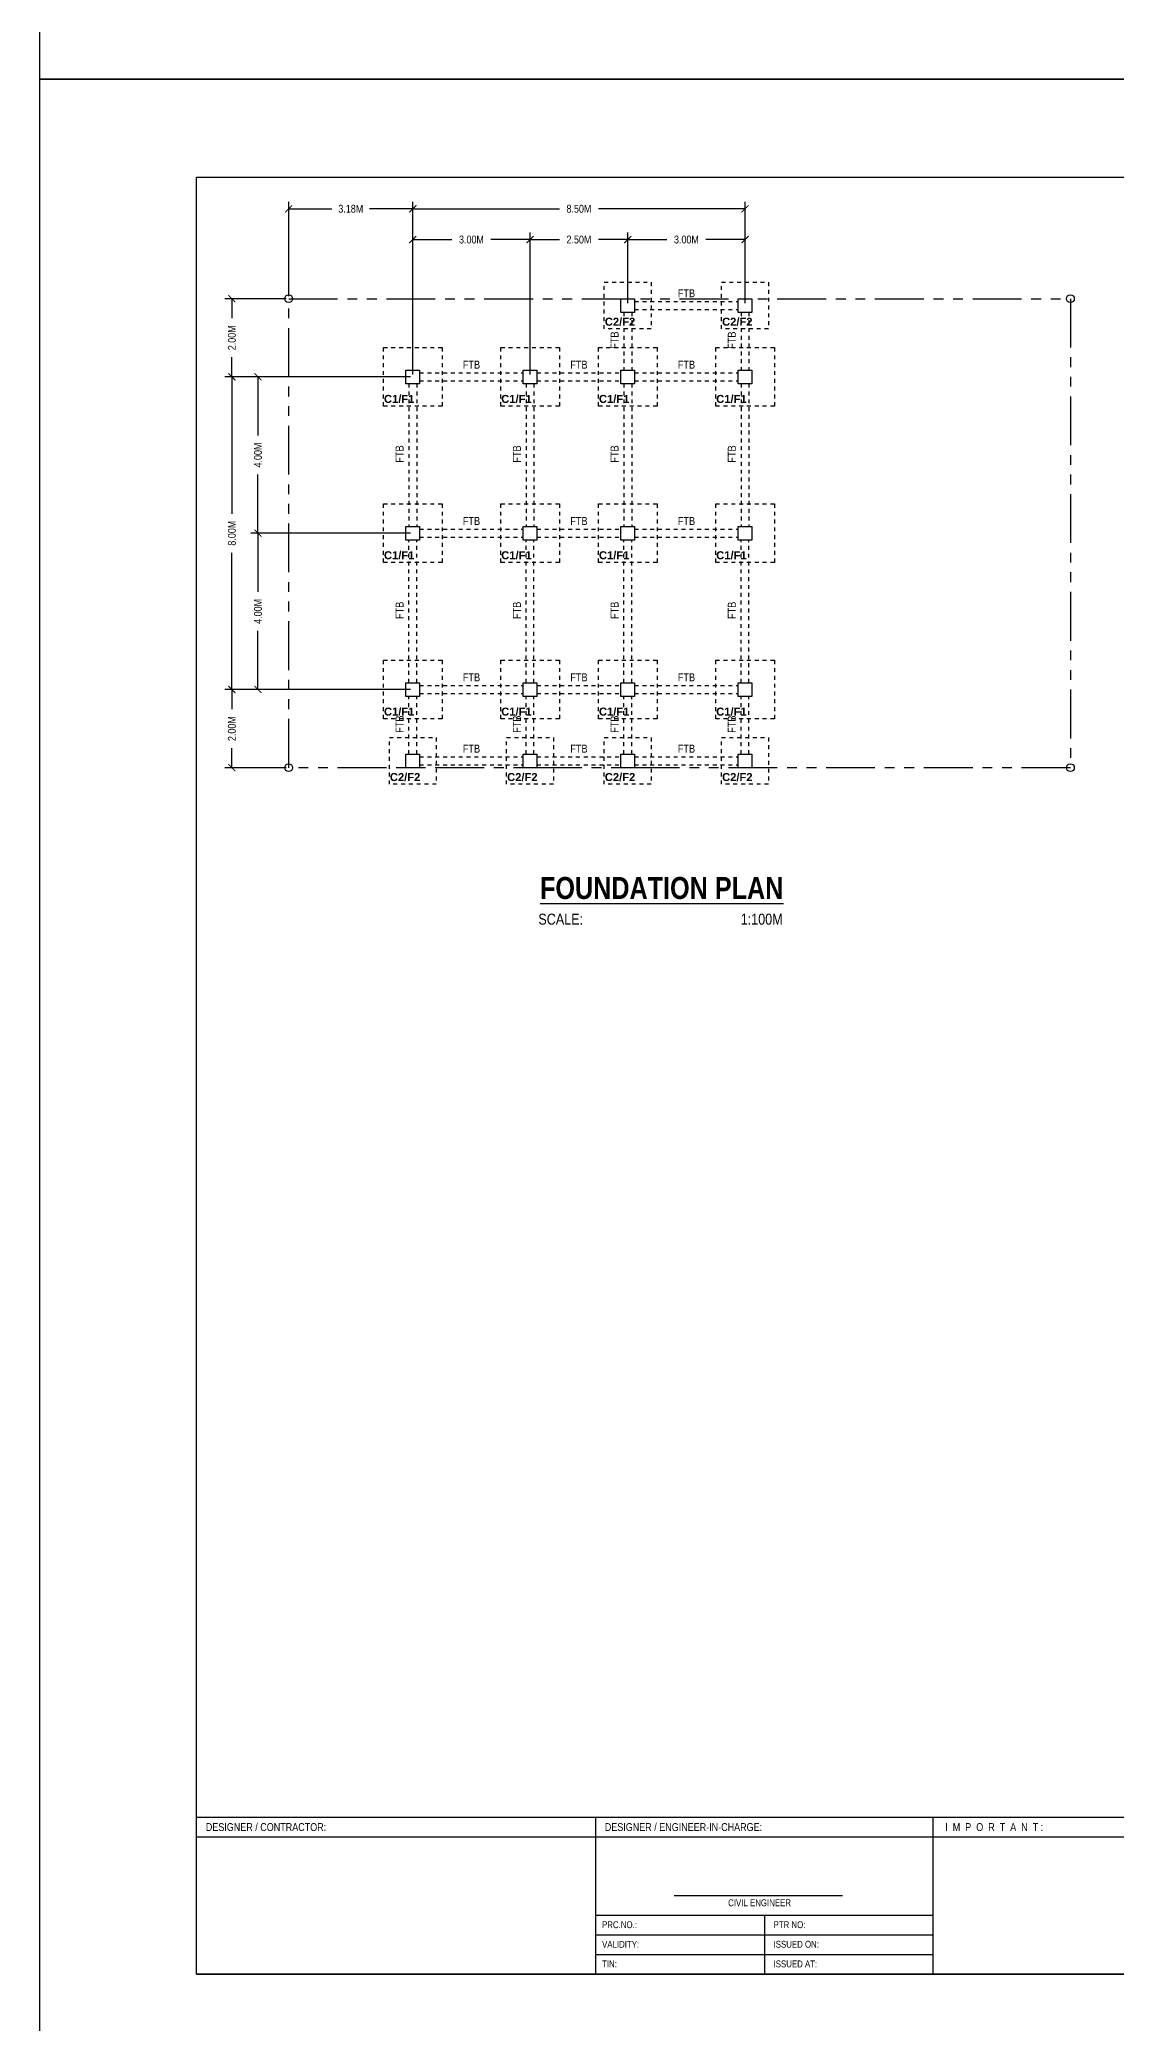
# Model space of a CAD drawing. Header units: inches. Extents: x 7263 to 7501, y 1317 to 1521.
# Drawn here: x 7262.7 to 7290.2, y 1420.4 to 1471.1 of the extents above; entities that cross this region are included whole.
import ezdxf

# ---------------------------------------------------------------- set-up
doc = ezdxf.new("R2010")
doc.units = ezdxf.units.IN
doc.header["$MEASUREMENT"] = 0
for name, pattern in [('ACAD_ISO02W100', [15, 12, -3]), ('CENTER', [2, 1.25, -0.25, 0.25, -0.25]), ('DASHED2', [0.375, 0.25, -0.125]), ('PHANTOM', [2.5, 1.25, -0.25, 0.25, -0.25, 0.25, -0.25])]:
    doc.linetypes.add(name, pattern=pattern)
doc.layers.add('.25', color=250, linetype='Continuous', lineweight=25)
for name, color, linetype in [('COLUMN', 7, 'Continuous'), ('FLOOR PLAN', 7, 'Continuous'), ('Layer15', 7, 'Continuous'), ('Layer2', 2, 'Continuous'), ('Layer3', 3, 'Continuous'), ('Layer6', 6, 'Continuous'), ('text', 7, 'Continuous')]:
    doc.layers.add(name, color=color, linetype=linetype)
doc.styles.get("Standard").update_dxf_attribs({"font": ''})
doc.styles.get('Standard').set_extended_font_data('Tw Cen MT Condensed')
doc.dimstyles.new('ISOMETRIC -30', dxfattribs={"dimtxt": 0.2, "dimasz": 0.18, "dimexe": 0.18, "dimexo": 0.0625, "dimgap": 0.09, "dimtad": 0, "dimzin": 0, "dimdsep": 46, "dimtxsty": 'Standard', "dimblk": 'ARCHTICK', "dimcen": 0.09, "dimclrd": 8, "dimclre": 8, "dimclrt": 2, "dimadec": 0, "dimazin": 0, "dimtfac": 1, "dimtofl": 0, "dimtmove": 0, "dimatfit": 3, "dimfxl": 1, "dimtolj": 1, "dimtzin": 0, "dimarcsym": 0})

# ---------------------------------------------------------------- blocks, each defined once
blk = doc.blocks.new('_ArchTick')
at = {"color": 0, "linetype": 'ByBlock', "const_width": 0.15}
blk.add_lwpolyline([(-0.5, -0.5), (0.5, 0.5)], dxfattribs=at)
blk = doc.blocks.new('*D334')
at = {"layer": '.25', "color": 8, "lineweight": -2, "transparency": 16777216}
for p, q in [((7269.069, 1464.559), (7269.069, 1466.976)), ((7269.069, 1466.796), (7270.176, 1466.796)), ((7272.244, 1466.796), (7271.137, 1466.796)), ((7272.244, 1462.559), (7272.244, 1466.976))]:
    blk.add_line(p, q, dxfattribs=at)
at = {"layer": 'Defpoints', "color": 0, "transparency": 16777216}
for p in [(7272.244, 1466.796), (7269.069, 1464.496), (7272.244, 1462.496)]:
    blk.add_point(p, dxfattribs=at)
at = {"layer": '.25', "color": 8, "lineweight": -2, "transparency": 16777216, "xscale": 0.18, "yscale": 0.18, "zscale": 0.18, "rotation": 180}
blk.add_blockref('_ArchTick', (7269.069, 1466.796), dxfattribs=at)
at = {"layer": '.25', "color": 8, "lineweight": -2, "transparency": 16777216, "xscale": 0.18, "yscale": 0.18, "zscale": 0.18}
blk.add_blockref('_ArchTick', (7272.244, 1466.796), dxfattribs=at)
at = {"layer": '.25', "color": 2, "transparency": 16777216, "insert": (7270.657, 1466.796), "char_height": 0.2, "attachment_point": 5}
blk.add_mtext('\\A1;3.18M', dxfattribs=at)
blk = doc.blocks.new('*D335')
at = {"layer": '.25', "color": 8, "lineweight": -2, "transparency": 16777216}
for p, q in [((7272.244, 1462.559), (7272.244, 1466.189)), ((7272.244, 1466.009), (7273.244, 1466.009)), ((7275.244, 1466.009), (7274.244, 1466.009)), ((7275.244, 1462.559), (7275.244, 1466.189))]:
    blk.add_line(p, q, dxfattribs=at)
at = {"layer": 'Defpoints', "color": 0, "transparency": 16777216}
for p in [(7275.244, 1466.009), (7272.244, 1462.496), (7275.244, 1462.496)]:
    blk.add_point(p, dxfattribs=at)
at = {"layer": '.25', "color": 8, "lineweight": -2, "transparency": 16777216, "xscale": 0.18, "yscale": 0.18, "zscale": 0.18, "rotation": 180}
blk.add_blockref('_ArchTick', (7272.244, 1466.009), dxfattribs=at)
at = {"layer": '.25', "color": 8, "lineweight": -2, "transparency": 16777216, "xscale": 0.18, "yscale": 0.18, "zscale": 0.18}
blk.add_blockref('_ArchTick', (7275.244, 1466.009), dxfattribs=at)
at = {"layer": '.25', "color": 2, "transparency": 16777216, "insert": (7273.744, 1466.009), "char_height": 0.2, "attachment_point": 5}
blk.add_mtext('\\A1;3.00M', dxfattribs=at)
blk = doc.blocks.new('*D336')
at = {"layer": '.25', "color": 8, "lineweight": -2, "transparency": 16777216}
for p, q in [((7275.244, 1462.559), (7275.244, 1466.189)), ((7275.244, 1466.009), (7275.994, 1466.009)), ((7277.744, 1466.009), (7276.994, 1466.009)), ((7277.744, 1464.384), (7277.744, 1466.189))]:
    blk.add_line(p, q, dxfattribs=at)
at = {"layer": 'Defpoints', "color": 0, "transparency": 16777216}
for p in [(7277.744, 1466.009), (7277.744, 1464.321), (7275.244, 1462.496)]:
    blk.add_point(p, dxfattribs=at)
at = {"layer": '.25', "color": 8, "lineweight": -2, "transparency": 16777216, "xscale": 0.18, "yscale": 0.18, "zscale": 0.18, "rotation": 180}
blk.add_blockref('_ArchTick', (7275.244, 1466.009), dxfattribs=at)
at = {"layer": '.25', "color": 8, "lineweight": -2, "transparency": 16777216, "xscale": 0.18, "yscale": 0.18, "zscale": 0.18}
blk.add_blockref('_ArchTick', (7277.744, 1466.009), dxfattribs=at)
at = {"layer": '.25', "color": 2, "transparency": 16777216, "insert": (7276.494, 1466.009), "char_height": 0.2, "attachment_point": 5}
blk.add_mtext('\\A1;2.50M', dxfattribs=at)
blk = doc.blocks.new('*D337')
at = {"layer": '.25', "color": 8, "lineweight": -2, "transparency": 16777216}
for p, q in [((7277.744, 1464.384), (7277.744, 1466.189)), ((7277.744, 1466.009), (7278.744, 1466.009)), ((7280.744, 1466.009), (7279.744, 1466.009)), ((7280.744, 1464.384), (7280.744, 1466.189))]:
    blk.add_line(p, q, dxfattribs=at)
at = {"layer": 'Defpoints', "color": 0, "transparency": 16777216}
for p in [(7280.744, 1466.009), (7277.744, 1464.321), (7280.744, 1464.321)]:
    blk.add_point(p, dxfattribs=at)
at = {"layer": '.25', "color": 8, "lineweight": -2, "transparency": 16777216, "xscale": 0.18, "yscale": 0.18, "zscale": 0.18, "rotation": 180}
blk.add_blockref('_ArchTick', (7277.744, 1466.009), dxfattribs=at)
at = {"layer": '.25', "color": 8, "lineweight": -2, "transparency": 16777216, "xscale": 0.18, "yscale": 0.18, "zscale": 0.18}
blk.add_blockref('_ArchTick', (7280.744, 1466.009), dxfattribs=at)
at = {"layer": '.25', "color": 2, "transparency": 16777216, "insert": (7279.244, 1466.009), "char_height": 0.2, "attachment_point": 5}
blk.add_mtext('\\A1;3.00M', dxfattribs=at)
blk = doc.blocks.new('*D338')
at = {"layer": '.25', "color": 8, "lineweight": -2, "transparency": 16777216}
for p, q in [((7272.244, 1462.559), (7272.244, 1466.976)), ((7272.244, 1466.796), (7275.994, 1466.796)), ((7280.744, 1466.796), (7276.994, 1466.796)), ((7280.744, 1464.384), (7280.744, 1466.976))]:
    blk.add_line(p, q, dxfattribs=at)
at = {"layer": 'Defpoints', "color": 0, "transparency": 16777216}
for p in [(7272.244, 1466.796), (7280.744, 1464.321), (7272.244, 1462.496)]:
    blk.add_point(p, dxfattribs=at)
at = {"layer": '.25', "color": 8, "lineweight": -2, "transparency": 16777216, "xscale": 0.18, "yscale": 0.18, "zscale": 0.18, "rotation": 180}
blk.add_blockref('_ArchTick', (7272.244, 1466.796), dxfattribs=at)
at = {"layer": '.25', "color": 8, "lineweight": -2, "transparency": 16777216, "xscale": 0.18, "yscale": 0.18, "zscale": 0.18}
blk.add_blockref('_ArchTick', (7280.744, 1466.796), dxfattribs=at)
at = {"layer": '.25', "color": 2, "transparency": 16777216, "insert": (7276.494, 1466.796), "char_height": 0.2, "attachment_point": 5}
blk.add_mtext('\\A1;8.50M', dxfattribs=at)
blk = doc.blocks.new('*D339')
at = {"layer": '.25', "color": 8, "lineweight": -2, "transparency": 16777216}
for p, q in [((7272.182, 1462.496), (7267.435, 1462.496)), ((7267.615, 1462.496), (7267.615, 1458.996)), ((7267.615, 1454.496), (7267.615, 1457.996)), ((7272.182, 1454.496), (7267.435, 1454.496))]:
    blk.add_line(p, q, dxfattribs=at)
at = {"layer": 'Defpoints', "color": 0, "transparency": 16777216}
for p in [(7272.244, 1462.496), (7267.615, 1454.496), (7272.244, 1454.496)]:
    blk.add_point(p, dxfattribs=at)
at = {"layer": '.25', "color": 8, "lineweight": -2, "transparency": 16777216, "xscale": 0.18, "yscale": 0.18, "zscale": 0.18}
for p, rotation in [((7267.615, 1462.496), 90), ((7267.615, 1454.496), 270)]:
    blk.add_blockref('_ArchTick', p, dxfattribs=dict(at, rotation=rotation))
at = {"layer": '.25', "color": 2, "transparency": 16777216, "insert": (7267.615, 1458.496), "char_height": 0.2, "attachment_point": 5, "rotation": 90}
blk.add_mtext('\\A1;8.00M', dxfattribs=at)
blk = doc.blocks.new('*D340')
at = {"layer": '.25', "color": 8, "lineweight": -2, "transparency": 16777216}
for p, q in [((7272.182, 1454.496), (7267.435, 1454.496)), ((7267.615, 1454.496), (7267.615, 1453.996)), ((7267.615, 1452.496), (7267.615, 1452.996)), ((7269.007, 1452.496), (7267.435, 1452.496))]:
    blk.add_line(p, q, dxfattribs=at)
at = {"layer": 'Defpoints', "color": 0, "transparency": 16777216}
for p in [(7272.244, 1454.496), (7267.615, 1452.496), (7269.069, 1452.496)]:
    blk.add_point(p, dxfattribs=at)
at = {"layer": '.25', "color": 8, "lineweight": -2, "transparency": 16777216, "xscale": 0.18, "yscale": 0.18, "zscale": 0.18}
for p, rotation in [((7267.615, 1454.496), 90), ((7267.615, 1452.496), 270)]:
    blk.add_blockref('_ArchTick', p, dxfattribs=dict(at, rotation=rotation))
at = {"layer": '.25', "color": 2, "transparency": 16777216, "insert": (7267.615, 1453.496), "char_height": 0.2, "attachment_point": 5, "rotation": 90}
blk.add_mtext('\\A1;2.00M', dxfattribs=at)
blk = doc.blocks.new('*D341')
at = {"layer": '.25', "color": 8, "lineweight": -2, "transparency": 16777216}
for p, q in [((7269.007, 1464.496), (7267.435, 1464.496)), ((7267.615, 1464.496), (7267.615, 1463.996)), ((7267.615, 1462.496), (7267.615, 1462.996)), ((7272.182, 1462.496), (7267.435, 1462.496))]:
    blk.add_line(p, q, dxfattribs=at)
at = {"layer": 'Defpoints', "color": 0, "transparency": 16777216}
for p in [(7267.615, 1464.496), (7269.069, 1464.496), (7272.244, 1462.496)]:
    blk.add_point(p, dxfattribs=at)
at = {"layer": '.25', "color": 8, "lineweight": -2, "transparency": 16777216, "xscale": 0.18, "yscale": 0.18, "zscale": 0.18}
for p, rotation in [((7267.615, 1464.496), 90), ((7267.615, 1462.496), 270)]:
    blk.add_blockref('_ArchTick', p, dxfattribs=dict(at, rotation=rotation))
at = {"layer": '.25', "color": 2, "transparency": 16777216, "insert": (7267.615, 1463.496), "char_height": 0.2, "attachment_point": 5, "rotation": 90}
blk.add_mtext('\\A1;2.00M', dxfattribs=at)
blk = doc.blocks.new('*D342')
at = {"layer": '.25', "color": 8, "lineweight": -2, "transparency": 16777216}
for p, q in [((7272.182, 1462.496), (7268.102, 1462.496)), ((7268.282, 1462.496), (7268.282, 1460.996)), ((7268.282, 1458.496), (7268.282, 1459.996)), ((7272.182, 1458.496), (7268.102, 1458.496))]:
    blk.add_line(p, q, dxfattribs=at)
at = {"layer": 'Defpoints', "color": 0, "transparency": 16777216}
for p in [(7272.244, 1462.496), (7268.282, 1458.496), (7272.244, 1458.496)]:
    blk.add_point(p, dxfattribs=at)
at = {"layer": '.25', "color": 8, "lineweight": -2, "transparency": 16777216, "xscale": 0.18, "yscale": 0.18, "zscale": 0.18}
for p, rotation in [((7268.282, 1462.496), 90), ((7268.282, 1458.496), 270)]:
    blk.add_blockref('_ArchTick', p, dxfattribs=dict(at, rotation=rotation))
at = {"layer": '.25', "color": 2, "transparency": 16777216, "insert": (7268.282, 1460.496), "char_height": 0.2, "attachment_point": 5, "rotation": 90}
blk.add_mtext('\\A1;4.00M', dxfattribs=at)
blk = doc.blocks.new('*D343')
at = {"layer": '.25', "color": 8, "lineweight": -2, "transparency": 16777216}
for p, q in [((7272.182, 1458.496), (7268.102, 1458.496)), ((7268.282, 1458.496), (7268.282, 1456.996)), ((7268.282, 1454.496), (7268.282, 1455.996)), ((7272.182, 1454.496), (7268.102, 1454.496))]:
    blk.add_line(p, q, dxfattribs=at)
at = {"layer": 'Defpoints', "color": 0, "transparency": 16777216}
for p in [(7272.244, 1458.496), (7268.282, 1454.496), (7272.244, 1454.496)]:
    blk.add_point(p, dxfattribs=at)
at = {"layer": '.25', "color": 8, "lineweight": -2, "transparency": 16777216, "xscale": 0.18, "yscale": 0.18, "zscale": 0.18}
for p, rotation in [((7268.282, 1458.496), 90), ((7268.282, 1454.496), 270)]:
    blk.add_blockref('_ArchTick', p, dxfattribs=dict(at, rotation=rotation))
at = {"layer": '.25', "color": 2, "transparency": 16777216, "insert": (7268.282, 1456.496), "char_height": 0.2, "attachment_point": 5, "rotation": 90}
blk.add_mtext('\\A1;4.00M', dxfattribs=at)

msp = doc.modelspace()

# ---------------------------------------------------------------- linework, layer by layer
at = {"layer": 'COLUMN', "color": 4}
for points in [[(7277.569, 1464.496), (7277.919, 1464.496), (7277.919, 1464.146), (7277.569, 1464.146)], [(7280.569, 1464.496), (7280.919, 1464.496), (7280.919, 1464.146), (7280.569, 1464.146)], [(7272.069, 1462.671), (7272.419, 1462.671), (7272.419, 1462.321), (7272.069, 1462.321)], [(7275.069, 1462.671), (7275.419, 1462.671), (7275.419, 1462.321), (7275.069, 1462.321)], [(7277.569, 1462.671), (7277.919, 1462.671), (7277.919, 1462.321), (7277.569, 1462.321)], [(7280.569, 1462.671), (7280.919, 1462.671), (7280.919, 1462.321), (7280.569, 1462.321)], [(7272.069, 1458.671), (7272.419, 1458.671), (7272.419, 1458.321), (7272.069, 1458.321)], [(7275.069, 1458.671), (7275.419, 1458.671), (7275.419, 1458.321), (7275.069, 1458.321)], [(7277.569, 1458.671), (7277.919, 1458.671), (7277.919, 1458.321), (7277.569, 1458.321)], [(7280.569, 1458.671), (7280.919, 1458.671), (7280.919, 1458.321), (7280.569, 1458.321)], [(7272.069, 1454.671), (7272.419, 1454.671), (7272.419, 1454.321), (7272.069, 1454.321)], [(7275.069, 1454.671), (7275.419, 1454.671), (7275.419, 1454.321), (7275.069, 1454.321)], [(7277.569, 1454.671), (7277.919, 1454.671), (7277.919, 1454.321), (7277.569, 1454.321)], [(7280.569, 1454.671), (7280.919, 1454.671), (7280.919, 1454.321), (7280.569, 1454.321)], [(7272.069, 1452.846), (7272.419, 1452.846), (7272.419, 1452.496), (7272.069, 1452.496)], [(7275.069, 1452.846), (7275.419, 1452.846), (7275.419, 1452.496), (7275.069, 1452.496)], [(7277.569, 1452.846), (7277.919, 1452.846), (7277.919, 1452.496), (7277.569, 1452.496)], [(7280.569, 1452.846), (7280.919, 1452.846), (7280.919, 1452.496), (7280.569, 1452.496)]]:
    msp.add_lwpolyline(points, close=True, dxfattribs=at)
for centre in [(7269.069, 1464.496), (7289.069, 1464.496), (7269.069, 1452.496), (7289.069, 1452.496)]:
    msp.add_circle(centre, 0.1, dxfattribs=at)
at = {"layer": 'Defpoints'}
for points in [[(7262.697, 1521.116), (7339.197, 1521.116), (7339.197, 1470.116), (7262.697, 1470.116)], [(7262.697, 1470.116), (7339.197, 1470.116), (7339.197, 1419.116), (7262.697, 1419.116)]]:
    msp.add_lwpolyline(points, close=True, dxfattribs=at)
at = {"layer": 'FLOOR PLAN', "color": 40, "linetype": 'DASHED2', "ltscale": 0.05, "true_color": 0xf8d731}
for points in [[(7278.344, 1463.721), (7277.144, 1463.721), (7277.144, 1464.921), (7278.344, 1464.921)], [(7281.344, 1463.721), (7280.144, 1463.721), (7280.144, 1464.921), (7281.344, 1464.921)], [(7271.494, 1463.246), (7272.994, 1463.246), (7272.994, 1461.746), (7271.494, 1461.746)], [(7274.494, 1463.246), (7275.994, 1463.246), (7275.994, 1461.746), (7274.494, 1461.746)], [(7276.994, 1463.246), (7278.494, 1463.246), (7278.494, 1461.746), (7276.994, 1461.746)], [(7279.994, 1463.246), (7281.494, 1463.246), (7281.494, 1461.746), (7279.994, 1461.746)], [(7271.494, 1459.246), (7272.994, 1459.246), (7272.994, 1457.746), (7271.494, 1457.746)], [(7274.494, 1459.246), (7275.994, 1459.246), (7275.994, 1457.746), (7274.494, 1457.746)], [(7276.994, 1459.246), (7278.494, 1459.246), (7278.494, 1457.746), (7276.994, 1457.746)], [(7279.994, 1459.246), (7281.494, 1459.246), (7281.494, 1457.746), (7279.994, 1457.746)], [(7271.494, 1455.246), (7272.994, 1455.246), (7272.994, 1453.746), (7271.494, 1453.746)], [(7274.494, 1455.246), (7275.994, 1455.246), (7275.994, 1453.746), (7274.494, 1453.746)], [(7276.994, 1455.246), (7278.494, 1455.246), (7278.494, 1453.746), (7276.994, 1453.746)], [(7279.994, 1455.246), (7281.494, 1455.246), (7281.494, 1453.746), (7279.994, 1453.746)], [(7272.844, 1452.071), (7271.644, 1452.071), (7271.644, 1453.271), (7272.844, 1453.271)], [(7275.844, 1452.071), (7274.644, 1452.071), (7274.644, 1453.271), (7275.844, 1453.271)], [(7278.344, 1452.071), (7277.144, 1452.071), (7277.144, 1453.271), (7278.344, 1453.271)], [(7281.344, 1452.071), (7280.144, 1452.071), (7280.144, 1453.271), (7281.344, 1453.271)]]:
    msp.add_lwpolyline(points, close=True, dxfattribs=at)
at = {"layer": 'Layer15', "color": 11, "linetype": 'CENTER', "ltscale": 0.02, "true_color": 0xf27172}
for p, q in [((7277.919, 1464.421), (7280.569, 1464.421)), ((7277.919, 1464.221), (7280.569, 1464.221)), ((7277.644, 1464.146), (7277.644, 1462.671)), ((7277.844, 1464.146), (7277.844, 1462.671)), ((7280.644, 1464.146), (7280.644, 1462.671)), ((7280.844, 1464.146), (7280.844, 1462.671)), ((7272.144, 1462.321), (7272.144, 1458.671)), ((7272.344, 1462.321), (7272.344, 1458.671)), ((7272.419, 1462.596), (7275.069, 1462.596)), ((7272.419, 1462.396), (7275.069, 1462.396)), ((7275.144, 1462.321), (7275.144, 1458.671)), ((7275.344, 1462.321), (7275.344, 1458.671)), ((7275.419, 1462.596), (7277.569, 1462.596)), ((7275.419, 1462.396), (7277.569, 1462.396)), ((7277.644, 1462.321), (7277.644, 1458.671)), ((7277.844, 1462.321), (7277.844, 1458.671)), ((7277.919, 1462.596), (7280.569, 1462.596)), ((7277.919, 1462.396), (7280.569, 1462.396)), ((7280.644, 1462.321), (7280.644, 1458.671)), ((7280.844, 1462.321), (7280.844, 1458.671)), ((7272.144, 1454.671), (7272.144, 1458.321)), ((7272.344, 1454.671), (7272.344, 1458.321)), ((7272.419, 1458.596), (7275.069, 1458.596)), ((7272.419, 1458.396), (7275.069, 1458.396)), ((7275.144, 1454.671), (7275.144, 1458.321)), ((7275.344, 1454.671), (7275.344, 1458.321)), ((7275.419, 1458.596), (7277.569, 1458.596)), ((7275.419, 1458.396), (7277.569, 1458.396)), ((7277.644, 1454.671), (7277.644, 1458.321)), ((7277.844, 1454.671), (7277.844, 1458.321)), ((7277.919, 1458.596), (7280.569, 1458.596)), ((7277.919, 1458.396), (7280.569, 1458.396)), ((7280.644, 1454.671), (7280.644, 1458.321)), ((7280.844, 1454.671), (7280.844, 1458.321)), ((7272.419, 1454.596), (7275.069, 1454.596)), ((7275.419, 1454.596), (7277.569, 1454.596)), ((7277.919, 1454.596), (7280.569, 1454.596)), ((7272.144, 1452.846), (7272.144, 1454.321)), ((7272.344, 1452.846), (7272.344, 1454.321)), ((7272.419, 1454.396), (7275.069, 1454.396)), ((7275.144, 1452.846), (7275.144, 1454.321)), ((7275.344, 1452.846), (7275.344, 1454.321)), ((7275.419, 1454.396), (7277.569, 1454.396)), ((7277.644, 1452.846), (7277.644, 1454.321)), ((7277.844, 1452.846), (7277.844, 1454.321)), ((7277.919, 1454.396), (7280.569, 1454.396)), ((7280.644, 1452.846), (7280.644, 1454.321)), ((7280.844, 1452.846), (7280.844, 1454.321)), ((7272.419, 1452.771), (7275.069, 1452.771)), ((7272.419, 1452.571), (7275.069, 1452.571)), ((7275.419, 1452.771), (7277.569, 1452.771)), ((7275.419, 1452.571), (7277.569, 1452.571)), ((7277.919, 1452.771), (7280.569, 1452.771)), ((7277.919, 1452.571), (7280.569, 1452.571))]:
    msp.add_line(p, q, dxfattribs=at)
at = {"layer": 'Layer2'}
msp.add_line((7283.24, 1423.632), (7278.929, 1423.632), dxfattribs=at)
at = {"layer": 'Layer3'}
for p, q in [((7276.92, 1425.642), (7276.92, 1421.626)), ((7285.55, 1425.642), (7285.55, 1421.626)), ((7266.712, 1425.14), (7336.687, 1425.14)), ((7285.55, 1423.13), (7276.927, 1423.13)), ((7281.239, 1423.13), (7281.239, 1422.127)), ((7285.55, 1422.629), (7276.927, 1422.629)), ((7285.55, 1422.127), (7276.927, 1422.127)), ((7281.239, 1422.127), (7281.239, 1421.626))]:
    msp.add_line(p, q, dxfattribs=at)
at = {"layer": 'Layer3', "linetype": 'PHANTOM'}
msp.add_lwpolyline([(7269.069, 1464.496), (7289.069, 1464.496), (7289.069, 1452.496), (7269.069, 1452.496)], close=True, dxfattribs=at)
at = {"layer": 'Layer6'}
for p, q in [((7266.712, 1425.642), (7336.687, 1425.642)), ((7266.712, 1421.626), (7336.687, 1421.626))]:
    msp.add_line(p, q, dxfattribs=at)
msp.add_lwpolyline([(7336.687, 1421.626), (7266.712, 1421.626), (7266.712, 1467.606), (7336.687, 1467.606)], close=True, dxfattribs=at)

# ---------------------------------------------------------------- texts
at = {"layer": 'Layer3', "insert": (7269.985, 1449.7), "char_height": 0.5625, "attachment_point": 1}
msp.add_mtext_dynamic_manual_height_columns('\\pi5.51305;{\\fArial Narrow|b1|i0|c0|p34;\\LFOUNDATION PLAN\\P\\pi5.47066;\\fArial Narrow|b0|i0|c0|p34;\\H0.5x;\\lSCALE:                                             1:100M}', width=17.1549, gutter_width=1, heights=[0], dxfattribs=at)
at = {"layer": 'text', "color": 52, "linetype": 'ACAD_ISO02W100', "true_color": 0xc8c92d, "char_height": 0.2048, "attachment_point": 5}
for insert in [(7279.244, 1464.634), (7273.744, 1462.809), (7276.494, 1462.809), (7279.244, 1462.809), (7273.744, 1458.809), (7276.494, 1458.809), (7279.244, 1458.809), (7273.744, 1454.809), (7276.494, 1454.809), (7279.244, 1454.809), (7273.744, 1452.984), (7276.494, 1452.984), (7279.244, 1452.984)]:
    msp.add_mtext_dynamic_manual_height_columns('FTB', width=0.38295, gutter_width=12.5, heights=[0], dxfattribs=dict(at, insert=insert))
at = {"layer": 'text', "color": 52, "linetype": 'ACAD_ISO02W100', "true_color": 0xc8c92d, "char_height": 0.20478, "width": 0.93559, "attachment_point": 5}
for s, insert in [('{\\fArial|b1|i0|c0|p34;C2/F2}', (7277.546, 1463.904)), ('{\\fArial|b1|i0|c0|p34;C2/F2}', (7280.546, 1463.904)), ('{\\fArial|b1|i0|c0|p34;C1/F1}', (7271.896, 1461.929)), ('{\\fArial|b1|i0|c0|p34;C1/F1}', (7274.896, 1461.929)), ('{\\fArial|b1|i0|c0|p34;C1/F1}', (7277.396, 1461.929)), ('{\\fArial|b1|i0|c0|p34;C1/F1}', (7280.396, 1461.929)), ('{\\fArial|b1|i0|c0|p34;C1/F1}', (7271.896, 1457.929)), ('{\\fArial|b1|i0|c0|p34;C1/F1}', (7274.896, 1457.929)), ('{\\fArial|b1|i0|c0|p34;C1/F1}', (7277.396, 1457.929)), ('{\\fArial|b1|i0|c0|p34;C1/F1}', (7280.396, 1457.929)), ('{\\fArial|b1|i0|c0|p34;C1/F1}', (7271.896, 1453.929)), ('{\\fArial|b1|i0|c0|p34;C1/F1}', (7274.896, 1453.929)), ('{\\fArial|b1|i0|c0|p34;C1/F1}', (7277.396, 1453.929)), ('{\\fArial|b1|i0|c0|p34;C1/F1}', (7280.396, 1453.929)), ('{\\fArial|b1|i0|c0|p34;C2/F2}', (7272.046, 1452.254)), ('{\\fArial|b1|i0|c0|p34;C2/F2}', (7275.046, 1452.254)), ('{\\fArial|b1|i0|c0|p34;C2/F2}', (7277.546, 1452.254)), ('{\\fArial|b1|i0|c0|p34;C2/F2}', (7280.546, 1452.254))]:
    msp.add_mtext(s, dxfattribs=dict(at, insert=insert))
at = {"layer": 'text', "color": 52, "linetype": 'ACAD_ISO02W100', "true_color": 0xc8c92d, "char_height": 0.2048, "attachment_point": 5, "rotation": 90}
for insert in [(7277.406, 1463.436), (7280.406, 1463.436), (7271.906, 1460.523), (7274.906, 1460.523), (7277.406, 1460.523), (7280.406, 1460.523), (7271.906, 1456.523), (7274.906, 1456.523), (7277.406, 1456.523), (7280.406, 1456.523), (7271.906, 1453.611), (7274.906, 1453.611), (7277.406, 1453.611), (7280.406, 1453.611)]:
    msp.add_mtext_dynamic_manual_height_columns('FTB', width=0.38295, gutter_width=12.5, heights=[0], dxfattribs=dict(at, insert=insert))
at = {"layer": 'text', "attachment_point": 1}
for s, insert, char_height in [('DESIGNER / CONTRACTOR:', (7266.948, 1425.493), 0.20079), ('DESIGNER / ENGINEER-IN-CHARGE:', (7277.156, 1425.493), 0.20079), ('CIVIL ENGINEER', (7280.312, 1423.543), 0.17554), ('PRC.NO.:', (7277.086, 1422.982), 0.1755), ('PTR NO:', (7281.474, 1422.982), 0.1755), ('VALIDITY:', (7277.086, 1422.481), 0.1755), ('ISSUED ON:', (7281.474, 1422.481), 0.1755), ('TIN:', (7277.086, 1421.979), 0.1755), ('ISSUED AT:', (7281.474, 1421.979), 0.1755)]:
    msp.add_mtext(s, dxfattribs=dict(at, insert=insert, char_height=char_height))
at = {"layer": 'text', "lineweight": 30, "insert": (7285.867, 1425.493), "char_height": 0.20079, "attachment_point": 1}
msp.add_mtext('I  M  P  O  R  T  A  N  T :', dxfattribs=at)

# ---------------------------------------------------------------- dimensions: what is measured, and where the dimension line sits
at = {"layer": '.25', "color": 9, "true_color": 0xc7c8ca}
for base, p1, p2, picture, middle in [((7272.244001377, 1466.796107114), (7269.069001377, 1464.496015964), (7272.244001377, 1462.496015964), '*D334', (7270.656501377, 1466.796107114)), ((7272.244, 1466.796), (7280.744, 1464.321), (7272.244, 1462.496), '*D338', (7276.494, 1466.796)), ((7275.244, 1466.009), (7272.244, 1462.496), (7275.244, 1462.496), '*D335', (7273.744, 1466.009)), ((7277.744, 1466.009), (7275.244, 1462.496), (7277.744, 1464.321), '*D336', (7276.494, 1466.009)), ((7280.744, 1466.009), (7277.744, 1464.321), (7280.744, 1464.321), '*D337', (7279.244, 1466.009))]:
    dim = msp.add_linear_dim(base=base, p1=p1, p2=p2, dimstyle='ISOMETRIC -30', override={"dimpost": 'M'}, dxfattribs=at)
    dim.commit()
    dim.dimension.update_dxf_attribs({"geometry": picture, "text_midpoint": middle})
for base, p1, p2, picture, middle in [((7267.615, 1464.496), (7272.244, 1462.496), (7269.069, 1464.496), '*D341', (7267.615, 1463.496)), ((7267.615, 1454.496), (7272.244, 1462.496), (7272.244, 1454.496), '*D339', (7267.615, 1458.496)), ((7268.282, 1458.496), (7272.244, 1462.496), (7272.244, 1458.496), '*D342', (7268.282, 1460.496)), ((7268.282, 1454.496), (7272.244, 1458.496), (7272.244, 1454.496), '*D343', (7268.282, 1456.496)), ((7267.615, 1452.496), (7272.244, 1454.496), (7269.069, 1452.496), '*D340', (7267.615, 1453.496))]:
    dim = msp.add_linear_dim(base=base, p1=p1, p2=p2, angle=90, dimstyle='ISOMETRIC -30', override={"dimpost": 'M'}, dxfattribs=at)
    dim.commit()
    dim.dimension.update_dxf_attribs({"geometry": picture, "text_midpoint": middle})

doc.saveas('drawing.dxf')
